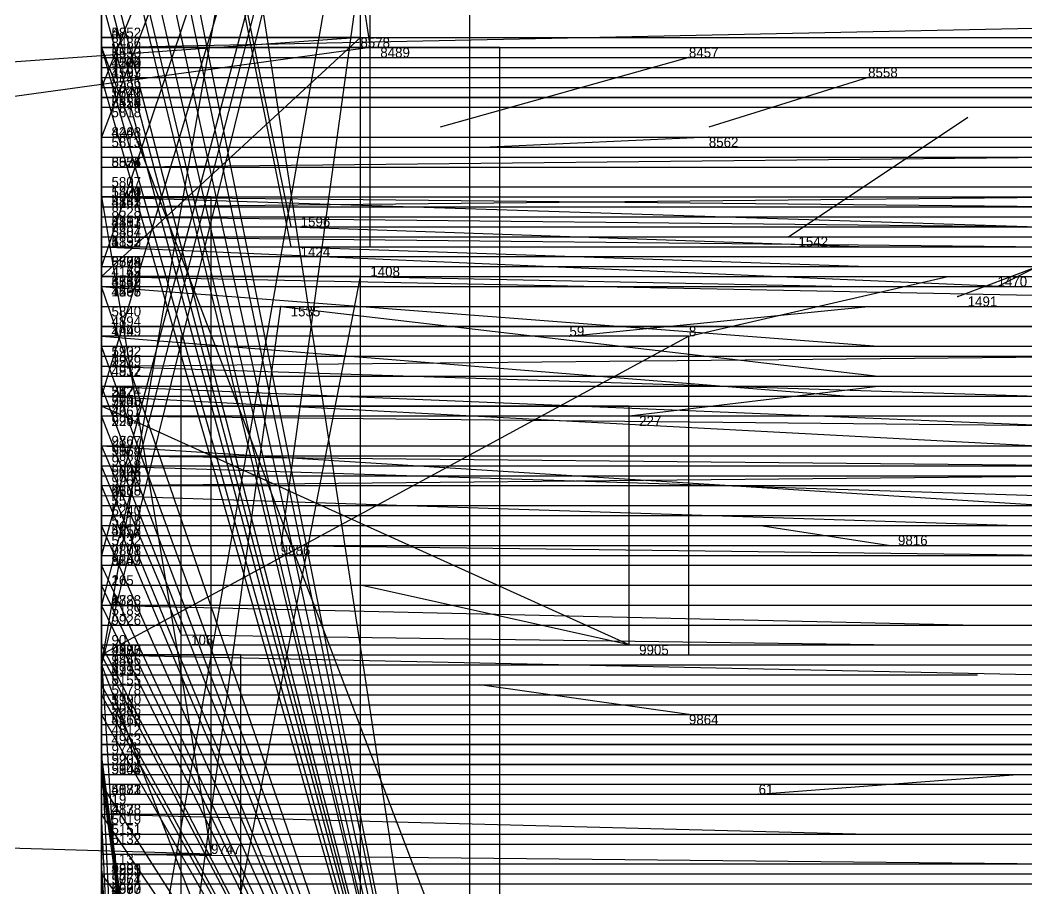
# Model space of a CAD drawing. Extents: x -0.07 to 1.1, y -0.07 to 1.1.
# Drawn here: x -0.0082 to 0.0929, y 0.1955 to 0.2828 of the extents above; entities that cross this region are included whole.
import ezdxf

# ---------------------------------------------------------------- set-up
doc = ezdxf.new("R2010")
doc.units = 0
for name, color, linetype in [('Clients', 3, 'CONTINUOUS'), ('Facilities', 3, 'CONTINUOUS'), ('Facilities_lines', 3, 'CONTINUOUS'), ('Min_max_boxes', 1, 'CONTINUOUS'), ('Normals', 1, 'CONTINUOUS'), ('Source_points', 5, 'CONTINUOUS'), ('Text', 3, 'CONTINUOUS')]:
    doc.layers.add(name, color=color, linetype=linetype)

msp = doc.modelspace()

# ---------------------------------------------------------------- linework, layer by layer
at = {"layer": 'Clients', "color": 5}
for p in [(0, 0.281, 0.479), (0, 0.281, 0.677), (0.026, 0.281, 1), (0.027, 0.28, 1), (0, 0.279, 0.329), (0, 0.279, 0.399), (0, 0.279, 0.563), (0, 0.278, 0.402), (0, 0.277, 0.187), (0, 0.277, 0.441), (0, 0.276, 0.822), (0, 0.275, 0.751), (0, 0.275, 0.524), (0, 0.275, 0.617), (0, 0.275, 0.622), (0, 0.274, 0.526), (0, 0.274, 0.619), (0, 0.274, 0.834), (0, 0.271, 0.309), (0, 0.271, 0.885), (0, 0.27, 0.693), (0, 0.269, 0.607), (0, 0.268, 0.556), (0, 0.266, 0.65), (0, 0.266, 0.57), (0, 0.265, 0.408), (0, 0.265, 0.596), (0, 0.265, 0.587), (0, 0.264, 0.685), (0, 0.263, 0.296), (0, 0.263, 0.34), (0, 0.262, 0.55), (0.019, 0.262), (0, 0.261, 0.598), (0, 0.261, 0.594), (0, 0.26, 0.033), (0, 0.26, 0.398), (0.019, 0.26), (0, 0.259, 0.587), (0, 0.259, 0.56), (0, 0.258, 0.31), (0, 0.258, 0.291), (0, 0.258, 0.483), (0, 0.258, 0.838), (0, 0.257, 0.688), (0, 0.257, 0.637), (0.026, 0.257), (0, 0.256, 0.021), (0, 0.256, 0.2), (0, 0.256, 0.433), (0, 0.256, 0.474), (0, 0.254, 0.653), (0.018, 0.254), (0, 0.252, 0.459), (0, 0.252, 0.432), (0, 0.251, 0.008), (0, 0.25, 0.121), (0, 0.249, 0.191), (0, 0.249, 0.69), (0, 0.247, 0.31), (0, 0.247, 0.283), (0, 0.246, 0.222), (0, 0.246, 0.147), (0, 0.245, 0.038), (0, 0.245, 0.712), (0, 0.245, 0.706), (0, 0.245, 0.876), (0, 0.244, 0.578), (0, 0.244, 0.806), (0, 0.243, 0.108), (0, 0.243, 0.083), (0, 0.243, 0.37), (0, 0.24, 0.779), (0, 0.239, 0.627), (0, 0.239, 0.803), (0, 0.238, 0.288), (0, 0.238, 0.754), (0, 0.236, 0.283), (0, 0.236, 0.747), (0, 0.235, 0.038), (0, 0.234, 0.183), (0, 0.233, 0.615), (0, 0.232, 0.393), (0, 0.232, 0.557), (0, 0.232, 0.648), (0, 0.231, 0.569), (0, 0.23, 0.601), (0, 0.23, 0.766), (0.018, 0.23, 1), (0, 0.229, 0.84), (0, 0.228, 0.194), (0, 0.228, 0.717), (0, 0.226, 0.164), (0, 0.226, 0.244), (0, 0.224, 0.027), (0, 0.224, 0.344), (0, 0.224, 0.543), (0, 0.224, 0.882), (0, 0.222, 0.767), (0.008, 0.221), (0, 0.22, 0.159), (0, 0.22, 0.422), (0, 0.219, 0.127), (0, 0.219, 0.167), (0, 0.219, 0.769), (0, 0.219, 0.791), (0, 0.218, 0.42), (0, 0.218, 0.681), (0, 0.218, 0.886), (0, 0.217, 0.024), (0, 0.216, 0.167), (0, 0.216, 0.748), (0, 0.216, 0.667), (0, 0.215, 0.17), (0, 0.214, 0.18), (0, 0.214, 0.749), (0, 0.214, 0.68), (0, 0.213, 0.111), (0, 0.213, 0.25), (0, 0.213, 0.253), (0, 0.212, 0.576), (0, 0.211, 0.475), (0, 0.21, 0.472), (0, 0.209, 0.85), (0, 0.208, 0.747), (0, 0.208, 0.726), (0, 0.208, 0.837), (0, 0.207, 0.78), (0, 0.207, 0.841), (0, 0.206, 0.254), (0, 0.205, 0.712), (0, 0.205, 0.568), (0, 0.204, 0.161), (0, 0.203, 0.011), (0, 0.203, 0.341), (0, 0.203, 0.432), (0, 0.201, 0.573), (0, 0.2, 0.536), (0.011, 0.199, 1), (0, 0.198, 0.423), (0, 0.198, 0.758), (0, 0.197, 0.24), (0, 0.197, 0.458), (0, 0.197, 0.746), (0, 0.197, 0.787), (0, 0.196, 0.786)]:
    msp.add_point(p, dxfattribs=at)
at = {"layer": 'Facilities', "color": 3}
for p in [(0, 0.28, 0.887), (0, 0.28, 0.945), (0, 0.279, 0.062), (0.059, 0.279, 1), (0.077, 0.277, 1), (0, 0.276, 0.065), (0, 0.274, 0.891), (0.061, 0.271, 1), (0, 0.268, 0.937), (0, 0.265, 0.043), (0, 0.265, 0.068), (0, 0.265, 0.884), (0, 0.264, 0.953), (0, 0.263, 0.964), (0, 0.261, 0.966), (0.069, 0.261), (0, 0.257, 0.916), (0.09, 0.256), (0.086, 0.255), (0.047, 0.251), (0.059, 0.251), (0, 0.248, 0.045), (0, 0.248, 0.906), (0, 0.246, 0.05), (0, 0.243, 0.928), (0.053, 0.243), (0, 0.24, 0.046), (0, 0.239, 0.916), (0, 0.239, 0.925), (0, 0.238, 0.964), (0, 0.237, 0.901), (0, 0.236, 0.908), (0, 0.23, 0.919), (0.079, 0.23, 1), (0.053, 0.22, 1), (0, 0.219, 0.955), (0, 0.218, 0.072), (0.059, 0.213, 1), (0.066, 0.205), (0, 0.199, 0.054)]:
    msp.add_point(p, dxfattribs=at)
at = {"layer": 'Facilities_lines', "color": 3}
for p, q in [((0, 0.265, 0.043), (0, 0.475, 0.028)), ((0, 0.454, 0.961), (0.027, 0.28, 1)), ((0, 0.265, 0.043), (0, 0.42, 0.012)), ((0.037, 0.148), (0, 0.39, 0.119)), ((0, 0.265, 0.043), (0, 0.386, 0.006)), ((0.037, 0.368, 1), (0, 0.271, 0.885)), ((0.037, 0.368, 1), (0, 0.258, 0.838)), ((0.037, 0.368, 1), (0, 0.276, 0.822)), ((0.037, 0.368, 1), (0, 0.156, 0.992)), ((0.037, 0.368, 1), (0, 0.224, 0.882)), ((0.037, 0.368, 1), (0, 0.218, 0.886)), ((0.037, 0.368, 1), (0, 0.229, 0.84)), ((0.037, 0.368, 1), (0, 0.245, 0.876)), ((0.037, 0.368, 1), (0.018, 0.23, 1)), ((0, 0.218, 0.072), (0.026, 0.367)), ((0, 0.356, 0.091), (0.019, 0.26)), ((0, 0.356, 0.091), (0.019, 0.262)), ((0, 0.093, 0.035), (0, 0.335, 0.034)), ((0.037, 0.148), (0, 0.333, 0.093)), ((0, 0.093, 0.035), (0, 0.331, 0.031)), ((0, 0.33, 0.876), (0, 0.274, 0.834)), ((0, 0.093, 0.035), (0, 0.327, 0.042)), ((0.037, 0.148), (0, 0.327, 0.097)), ((0.037, 0.148), (0, 0.318, 0.118)), ((0.037, 0.148), (0, 0.31, 0.164)), ((0.037, 0.148), (0, 0.31, 0.098)), ((0, 0.074, 0.566), (0, 0.309, 0.561)), ((0.037, 0.148), (0, 0.304, 0.168)), ((0.037, 0.148), (0, 0.304, 0.179)), ((0, 0.109, 0.52), (0, 0.302, 0.519)), ((0.037, 0.148), (0, 0.301, 0.094)), ((0.037, 0.148), (0, 0.301, 0.092)), ((0, 0.173, 0.06), (0, 0.299, 0.003)), ((0, 0.106, 0.697), (0, 0.299, 0.7)), ((0, 0.265, 0.043), (0, 0.297, 0.268)), ((0, 0.109, 0.52), (0, 0.296, 0.468)), ((0, 0.265, 0.043), (0, 0.295, 0.249)), ((0, 0.093, 0.035), (0, 0.293, 0.042)), ((0, 0.074, 0.566), (0, 0.292, 0.55)), ((0.037, 0.148), (0, 0.291, 0.188)), ((0, 0.059, 0.605), (0, 0.29, 0.627)), ((0.037, 0.148), (0, 0.288, 0.136)), ((0, 0.05, 0.584), (0, 0.288, 0.572)), ((0, 0.265, 0.043), (0, 0.287, 0.439)), ((0, 0.074, 0.566), (0, 0.287, 0.522)), ((0.037, 0.148), (0, 0.285, 0.107)), ((0, 0.109, 0.52), (0, 0.285, 0.447)), ((0, 0.106, 0.697), (0, 0.284, 0.692)), ((0, 0.109, 0.52), (0, 0.281, 0.479)), ((0, 0.106, 0.697), (0, 0.281, 0.677)), ((0, 0.257, 0.916), (0.026, 0.281, 1)), ((0, 0.28, 0.945), (0.034, 0.159, 1)), ((0, 0.28, 0.945), (0.04, 0.175, 1)), ((0, 0.265, 0.043), (0, 0.279, 0.329)), ((0, 0.265, 0.043), (0, 0.279, 0.399)), ((0, 0.05, 0.584), (0, 0.279, 0.563)), ((0, 0.265, 0.043), (0, 0.278, 0.402)), ((0.037, 0.148), (0, 0.277, 0.187)), ((0, 0.265, 0.043), (0, 0.277, 0.441)), ((0, 0.106, 0.697), (0, 0.275, 0.751)), ((0, 0.074, 0.566), (0, 0.275, 0.524)), ((0, 0.017, 0.602), (0, 0.275, 0.617)), ((0, 0.017, 0.602), (0, 0.275, 0.622)), ((0, 0.074, 0.566), (0, 0.274, 0.526)), ((0, 0.017, 0.602), (0, 0.274, 0.619)), ((0, 0.265, 0.043), (0, 0.271, 0.309)), ((0, 0.106, 0.697), (0, 0.27, 0.693)), ((0, 0.017, 0.602), (0, 0.269, 0.607)), ((0, 0.05, 0.584), (0, 0.268, 0.556)), ((0, 0.059, 0.605), (0, 0.266, 0.65)), ((0, 0.05, 0.584), (0, 0.266, 0.57)), ((0, 0.265, 0.043), (0, 0.26, 0.398)), ((0, 0.265, 0.043), (0, 0.258, 0.31)), ((0, 0.265, 0.043), (0, 0.258, 0.291)), ((0, 0.265, 0.043), (0, 0.265, 0.408)), ((0, 0.265, 0.043), (0, 0.263, 0.296)), ((0, 0.265, 0.043), (0, 0.263, 0.34)), ((0, 0.265, 0.043), (0, 0.256, 0.433)), ((0, 0.017, 0.602), (0, 0.265, 0.596)), ((0, 0.017, 0.602), (0, 0.265, 0.587)), ((0, 0.265, 0.884), (0.011, 0.199, 1)), ((0, 0.106, 0.697), (0, 0.264, 0.685)), ((0, 0.05, 0.584), (0, 0.262, 0.55)), ((0, 0.017, 0.602), (0, 0.261, 0.598)), ((0, 0.017, 0.602), (0, 0.261, 0.594)), ((0, 0.093, 0.035), (0, 0.26, 0.033)), ((0, 0.017, 0.602), (0, 0.259, 0.587)), ((0, 0.05, 0.584), (0, 0.259, 0.56)), ((0, 0.006, 0.479), (0, 0.258, 0.483)), ((0, 0.123, 0.093), (0.026, 0.257)), ((0, 0.106, 0.697), (0, 0.257, 0.688)), ((0, 0.017, 0.602), (0, 0.257, 0.637)), ((0, 0.093, 0.035), (0, 0.256, 0.021)), ((0.037, 0.148), (0, 0.256, 0.2)), ((0, 0.006, 0.479), (0, 0.256, 0.474)), ((0, 0.123, 0.093), (0.018, 0.254)), ((0, 0.017, 0.602), (0, 0.254, 0.653)), ((0, 0.001, 0.457), (0, 0.252, 0.459)), ((0, 0.036, 0.415), (0, 0.252, 0.432)), ((0.059, 0.251), (0, 0.219, 0.127)), ((0, 0.24, 0.046), (0, 0.251, 0.008)), ((0.037, 0.148), (0, 0.25, 0.121)), ((0, 0.093, 0.035), (0, 0.249, 0.191)), ((0, 0.106, 0.697), (0, 0.249, 0.69)), ((0, 0.248, 0.045), (0, 0.247, 0.31)), ((0, 0.248, 0.045), (0, 0.247, 0.283)), ((0, 0.248, 0.045), (0, 0.243, 0.37)), ((0.037, 0.148), (0, 0.246, 0.222)), ((0.037, 0.148), (0, 0.246, 0.147)), ((0, 0.093, 0.035), (0, 0.245, 0.038)), ((0, 0.106, 0.697), (0, 0.245, 0.712)), ((0, 0.106, 0.697), (0, 0.245, 0.706)), ((0, 0.017, 0.602), (0, 0.244, 0.578)), ((0.053, 0.22, 1), (0, 0.244, 0.806)), ((0.037, 0.148), (0, 0.243, 0.108)), ((0.037, 0.148), (0, 0.243, 0.083)), ((0, 0.24, 0.046), (0, 0.167, 0.017)), ((0, 0.24, 0.046), (0.008, 0.221)), ((0, 0.063, 0.808), (0, 0.24, 0.779)), ((0, 0.017, 0.602), (0, 0.239, 0.627)), ((0, 0.013, 0.802), (0, 0.239, 0.803)), ((0.037, 0.148), (0, 0.238, 0.288)), ((0, 0.106, 0.697), (0, 0.238, 0.754)), ((0.037, 0.148), (0, 0.236, 0.283)), ((0, 0.106, 0.697), (0, 0.236, 0.747)), ((0, 0.093, 0.035), (0, 0.235, 0.038)), ((0, 0.093, 0.035), (0, 0.234, 0.183)), ((0, 0.017, 0.602), (0, 0.233, 0.615)), ((0.037, 0.148), (0, 0.232, 0.393)), ((0, 0.017, 0.602), (0, 0.232, 0.557)), ((0, 0.017, 0.602), (0, 0.232, 0.648)), ((0, 0.017, 0.602), (0, 0.231, 0.569)), ((0, 0.017, 0.602), (0, 0.23, 0.601)), ((0, 0.063, 0.808), (0, 0.23, 0.766)), ((0.037, 0.148), (0, 0.228, 0.194)), ((0, 0.106, 0.697), (0, 0.228, 0.717)), ((0, 0.093, 0.035), (0, 0.226, 0.164)), ((0.037, 0.148), (0, 0.226, 0.244)), ((0, 0.093, 0.035), (0, 0.224, 0.027)), ((0.037, 0.148), (0, 0.224, 0.344)), ((0, 0.017, 0.602), (0, 0.224, 0.543)), ((0, 0.061, 0.793), (0, 0.222, 0.767)), ((0.037, 0.148), (0, 0.22, 0.159)), ((0, 0.001, 0.457), (0, 0.22, 0.422)), ((0.037, 0.148), (0, 0.219, 0.167)), ((0, 0.063, 0.808), (0, 0.219, 0.769)), ((0.014, 0, 0.825), (0, 0.219, 0.791)), ((0, 0.218, 0.072), (0.015, 0.179)), ((0, 0.001, 0.457), (0, 0.218, 0.42)), ((0, 0.017, 0.602), (0, 0.218, 0.681)), ((0, 0.093, 0.035), (0, 0.217, 0.024)), ((0.037, 0.148), (0, 0.216, 0.167)), ((0, 0.106, 0.697), (0, 0.216, 0.748)), ((0, 0.017, 0.602), (0, 0.216, 0.667)), ((0.037, 0.148), (0, 0.215, 0.17)), ((0, 0.093, 0.035), (0, 0.214, 0.18)), ((0, 0.106, 0.697), (0, 0.214, 0.749)), ((0, 0.017, 0.602), (0, 0.214, 0.68)), ((0.037, 0.148), (0, 0.213, 0.111)), ((0.037, 0.148), (0, 0.213, 0.25)), ((0.037, 0.148), (0, 0.213, 0.253)), ((0, 0.017, 0.602), (0, 0.212, 0.576)), ((0, 0.001, 0.457), (0, 0.211, 0.475)), ((0.01, 0, 0.477), (0, 0.21, 0.472)), ((0.028, 0, 0.867), (0, 0.209, 0.85)), ((0, 0.106, 0.697), (0, 0.208, 0.747)), ((0, 0.106, 0.697), (0, 0.208, 0.726)), ((0.028, 0, 0.839), (0, 0.208, 0.837)), ((0, 0.029, 0.855), (0, 0.207, 0.78)), ((0.028, 0, 0.839), (0, 0.207, 0.841)), ((0.037, 0.148), (0, 0.206, 0.254)), ((0, 0.059, 0.605), (0, 0.205, 0.712)), ((0, 0.017, 0.602), (0, 0.205, 0.568)), ((0, 0.093, 0.035), (0, 0.204, 0.161)), ((0, 0.093, 0.035), (0, 0.203, 0.011)), ((0.037, 0.148), (0, 0.203, 0.341)), ((0.01, 0, 0.477), (0, 0.203, 0.432)), ((0, 0.017, 0.602), (0, 0.201, 0.573)), ((0, 0.017, 0.602), (0, 0.2, 0.536)), ((0.01, 0, 0.477), (0, 0.198, 0.423)), ((0.014, 0, 0.825), (0, 0.198, 0.758)), ((0.037, 0.148), (0, 0.197, 0.24)), ((0.01, 0, 0.477), (0, 0.197, 0.458)), ((0, 0.106, 0.697), (0, 0.197, 0.746)), ((0.014, 0, 0.825), (0, 0.197, 0.787)), ((0, 0.029, 0.855), (0, 0.196, 0.786))]:
    msp.add_line(p, q, dxfattribs=at)
at = {"layer": 'Min_max_boxes', "color": 1}
for p, q in [((0, 0.256, 0.006), (0, 0.475, 0.006)), ((0, 0.475, 0.006), (0, 0.256, 0.006)), ((0, 0.256, 0.441), (0, 0.475, 0.441)), ((0, 0.475, 0.441), (0, 0.256, 0.441)), ((0, 0.454, 0.961), (0, 0.28, 0.961)), ((0, 0.454, 1), (0, 0.28, 1)), ((0.027, 0.28, 0.961), (0.027, 0.454, 0.961)), ((0.027, 0.28, 1), (0.027, 0.454, 1)), ((0, 0.425, 0.772), (0, 0.156, 0.772)), ((0, 0.425, 1), (0, 0.156, 1)), ((0.037, 0.156, 0.772), (0.037, 0.425, 0.772)), ((0.037, 0.156, 1), (0.037, 0.425, 1)), ((0, 0.39), (0, 0)), ((0, 0.39, 0.433), (0, 0, 0.433)), ((0.037, 0), (0.037, 0.39)), ((0.037, 0, 0.433), (0.037, 0.39, 0.433)), ((0, 0.367), (0, 0.179)), ((0, 0.367, 0.072), (0, 0.179, 0.072)), ((0.026, 0.179), (0.026, 0.367)), ((0.026, 0.179, 0.072), (0.026, 0.367, 0.072)), ((0, 0.274, 0.808), (0, 0.366, 0.808)), ((0, 0.366, 0.808), (0, 0.274, 0.808)), ((0, 0.274, 0.876), (0, 0.366, 0.876)), ((0, 0.366, 0.876), (0, 0.274, 0.876)), ((0, 0.356), (0, 0.26)), ((0, 0.356, 0.091), (0, 0.26, 0.091)), ((0.027, 0.26), (0.027, 0.356)), ((0.027, 0.26, 0.091), (0.027, 0.356, 0.091)), ((0, 0.335), (0, 0)), ((0, 0.335, 0.191), (0, 0, 0.191)), ((0, 0.074, 0.522), (0, 0.309, 0.522)), ((0, 0.309, 0.522), (0, 0.074, 0.522)), ((0, 0.074, 0.566), (0, 0.309, 0.566)), ((0, 0.309, 0.566), (0, 0.074, 0.566)), ((0, 0.109, 0.447), (0, 0.302, 0.447)), ((0, 0.302, 0.447), (0, 0.109, 0.447)), ((0, 0.109, 0.52), (0, 0.302, 0.52)), ((0, 0.302, 0.52), (0, 0.109, 0.52)), ((0, 0.173, 0.003), (0, 0.299, 0.003)), ((0, 0.299, 0.003), (0, 0.173, 0.003)), ((0, 0.173, 0.06), (0, 0.299, 0.06)), ((0, 0.299, 0.06), (0, 0.173, 0.06)), ((0, 0.106, 0.677), (0, 0.299, 0.677)), ((0, 0.299, 0.677), (0, 0.106, 0.677)), ((0, 0.106, 0.785), (0, 0.299, 0.785)), ((0, 0.299, 0.785), (0, 0.106, 0.785)), ((0, 0.059, 0.605), (0, 0.29, 0.605)), ((0, 0.29, 0.605), (0, 0.059, 0.605)), ((0, 0.059, 0.753), (0, 0.29, 0.753)), ((0, 0.29, 0.753), (0, 0.059, 0.753)), ((0, 0.05, 0.55), (0, 0.288, 0.55)), ((0, 0.288, 0.55), (0, 0.05, 0.55)), ((0, 0.05, 0.584), (0, 0.288, 0.584)), ((0, 0.288, 0.584), (0, 0.05, 0.584)), ((0.026, 0.281, 0.916), (0, 0.281, 0.916)), ((0, 0.281, 0.916), (0, 0.257, 0.916)), ((0.026, 0.281, 1), (0, 0.281, 1)), ((0, 0.281, 1), (0, 0.257, 1)), ((0, 0.281, 0.916), (0, 0.281, 1)), ((0.026, 0.257, 0.916), (0.026, 0.281, 0.916)), ((0.026, 0.257, 1), (0.026, 0.281, 1)), ((0.026, 0.281, 0.916), (0.026, 0.281, 1)), ((0, 0.28, 0.961), (0.027, 0.28, 0.961)), ((0, 0.28, 1), (0.027, 0.28, 1)), ((0, 0.28, 0.961), (0, 0.28, 1)), ((0.04, 0.28, 0.945), (0, 0.28, 0.945)), ((0, 0.28, 0.945), (0, 0.159, 0.945)), ((0.04, 0.28, 1), (0, 0.28, 1)), ((0, 0.28, 1), (0, 0.159, 1)), ((0, 0.28, 0.945), (0, 0.28, 1)), ((0.027, 0.28, 0.961), (0.027, 0.28, 1)), ((0.04, 0.159, 0.945), (0.04, 0.28, 0.945)), ((0.04, 0.159, 1), (0.04, 0.28, 1)), ((0.04, 0.28, 0.945), (0.04, 0.28, 1)), ((0.21, 0.275, 0.433), (0, 0.275, 0.433)), ((0, 0.275, 0.433), (0, 0, 0.433)), ((0.21, 0.275, 0.749), (0, 0.275, 0.749)), ((0, 0.275, 0.749), (0, 0, 0.749)), ((0, 0.275, 0.433), (0, 0.275, 0.749)), ((0, 0.274, 0.808), (0, 0.274, 0.808)), ((0, 0.274, 0.876), (0, 0.274, 0.876)), ((0, 0.274, 0.808), (0, 0.274, 0.876)), ((0, 0.274, 0.808), (0, 0.274, 0.876)), ((0.011, 0.265, 0.884), (0, 0.265, 0.884)), ((0, 0.265, 0.884), (0, 0.199, 0.884)), ((0.011, 0.265, 1), (0, 0.265, 1)), ((0, 0.265, 1), (0, 0.199, 1)), ((0, 0.265, 0.884), (0, 0.265, 1)), ((0.011, 0.199, 0.884), (0.011, 0.265, 0.884)), ((0.011, 0.199, 1), (0.011, 0.265, 1)), ((0.011, 0.265, 0.884), (0.011, 0.265, 1)), ((0, 0.26), (0.027, 0.26)), ((0, 0.26, 0.091), (0.027, 0.26, 0.091)), ((0, 0.26), (0, 0.26, 0.091)), ((0.027, 0.26), (0.027, 0.26, 0.091)), ((0, 0.006, 0.474), (0, 0.258, 0.474)), ((0, 0.258, 0.474), (0, 0.258, 0.474)), ((0, 0.258, 0.474), (0, 0.006, 0.474)), ((0, 0.006, 0.483), (0, 0.258, 0.483)), ((0, 0.258, 0.483), (0, 0.258, 0.483)), ((0, 0.258, 0.483), (0, 0.006, 0.483)), ((0, 0.258, 0.474), (0, 0.258, 0.483)), ((0, 0.258, 0.474), (0, 0.258, 0.483)), ((0.026, 0.257), (0, 0.257)), ((0, 0.257), (0, 0.123)), ((0.026, 0.257, 0.093), (0, 0.257, 0.093)), ((0, 0.257, 0.093), (0, 0.123, 0.093)), ((0, 0.257), (0, 0.257, 0.093)), ((0, 0.257, 0.916), (0.026, 0.257, 0.916)), ((0, 0.257, 1), (0.026, 0.257, 1)), ((0, 0.257, 0.916), (0, 0.257, 1)), ((0.026, 0.123), (0.026, 0.257)), ((0.026, 0.123, 0.093), (0.026, 0.257, 0.093)), ((0.026, 0.257), (0.026, 0.257, 0.093)), ((0.026, 0.257, 0.916), (0.026, 0.257, 1)), ((0, 0.256, 0.006), (0, 0.256, 0.006)), ((0, 0.256, 0.441), (0, 0.256, 0.441)), ((0, 0.256, 0.006), (0, 0.256, 0.441)), ((0, 0.256, 0.006), (0, 0.256, 0.441)), ((0.211, 0.252, 0.42), (0, 0.252, 0.42)), ((0, 0.252, 0.42), (0, 0, 0.42)), ((0.211, 0.252, 0.503), (0, 0.252, 0.503)), ((0, 0.252, 0.503), (0, 0, 0.503)), ((0, 0.252, 0.42), (0, 0.252, 0.503)), ((0, 0.036, 0.415), (0, 0.252, 0.415)), ((0, 0.252, 0.415), (0, 0.252, 0.415)), ((0, 0.252, 0.415), (0, 0.036, 0.415)), ((0, 0.036, 0.432), (0, 0.252, 0.432)), ((0, 0.252, 0.432), (0, 0.252, 0.432)), ((0, 0.252, 0.432), (0, 0.036, 0.432)), ((0, 0.252, 0.415), (0, 0.252, 0.432)), ((0, 0.252, 0.415), (0, 0.252, 0.432)), ((0.059, 0.251), (0, 0.251)), ((0, 0.251), (0, 0.219)), ((0.059, 0.251, 0.127), (0, 0.251, 0.127)), ((0, 0.251, 0.127), (0, 0.219, 0.127)), ((0, 0.251), (0, 0.251, 0.127)), ((0.008, 0.251), (0, 0.251)), ((0, 0.251), (0, 0.167)), ((0.008, 0.251, 0.046), (0, 0.251, 0.046)), ((0, 0.251, 0.046), (0, 0.167, 0.046)), ((0, 0.251), (0, 0.251, 0.046)), ((0.008, 0.167), (0.008, 0.251)), ((0.008, 0.167, 0.046), (0.008, 0.251, 0.046)), ((0.008, 0.251), (0.008, 0.251, 0.046)), ((0.059, 0.219), (0.059, 0.251)), ((0.059, 0.219, 0.127), (0.059, 0.251, 0.127)), ((0.059, 0.251), (0.059, 0.251, 0.127)), ((0, 0.243, 0.045), (0, 0.248, 0.045)), ((0, 0.248, 0.045), (0, 0.248, 0.045)), ((0, 0.248, 0.045), (0, 0.243, 0.045)), ((0, 0.243, 0.37), (0, 0.248, 0.37)), ((0, 0.248, 0.37), (0, 0.248, 0.37)), ((0, 0.248, 0.37), (0, 0.243, 0.37)), ((0, 0.248, 0.045), (0, 0.248, 0.37)), ((0, 0.248, 0.045), (0, 0.248, 0.37)), ((0.053, 0.244, 0.806), (0, 0.244, 0.806)), ((0, 0.244, 0.806), (0, 0.22, 0.806)), ((0.053, 0.244, 1), (0, 0.244, 1)), ((0, 0.244, 1), (0, 0.22, 1)), ((0, 0.244, 0.806), (0, 0.244, 1)), ((0.053, 0.22, 0.806), (0.053, 0.244, 0.806)), ((0.053, 0.22, 1), (0.053, 0.244, 1)), ((0.053, 0.244, 0.806), (0.053, 0.244, 1)), ((0, 0.243, 0.045), (0, 0.243, 0.045)), ((0, 0.243, 0.37), (0, 0.243, 0.37)), ((0, 0.243, 0.045), (0, 0.243, 0.37)), ((0, 0.243, 0.045), (0, 0.243, 0.37)), ((0, 0.063, 0.766), (0, 0.24, 0.766)), ((0, 0.24, 0.766), (0, 0.24, 0.766)), ((0, 0.24, 0.766), (0, 0.063, 0.766)), ((0, 0.063, 0.808), (0, 0.24, 0.808)), ((0, 0.24, 0.808), (0, 0.24, 0.808)), ((0, 0.24, 0.808), (0, 0.063, 0.808)), ((0, 0.24, 0.766), (0, 0.24, 0.808)), ((0, 0.24, 0.766), (0, 0.24, 0.808)), ((0, 0.013, 0.802), (0, 0.239, 0.802)), ((0, 0.239, 0.802), (0, 0.239, 0.802)), ((0, 0.239, 0.802), (0, 0.013, 0.802)), ((0, 0.013, 0.803), (0, 0.239, 0.803)), ((0, 0.239, 0.803), (0, 0.239, 0.803)), ((0, 0.239, 0.803), (0, 0.013, 0.803)), ((0, 0.239, 0.802), (0, 0.239, 0.803)), ((0, 0.239, 0.802), (0, 0.239, 0.803)), ((0, 0.061, 0.767), (0, 0.222, 0.767)), ((0, 0.222, 0.767), (0, 0.222, 0.767)), ((0, 0.222, 0.767), (0, 0.061, 0.767)), ((0, 0.061, 0.793), (0, 0.222, 0.793)), ((0, 0.222, 0.793), (0, 0.222, 0.793)), ((0, 0.222, 0.793), (0, 0.061, 0.793)), ((0, 0.222, 0.767), (0, 0.222, 0.793)), ((0, 0.222, 0.767), (0, 0.222, 0.793)), ((0, 0.22, 0.806), (0.053, 0.22, 0.806)), ((0, 0.22, 1), (0.053, 0.22, 1)), ((0, 0.22, 0.806), (0, 0.22, 1)), ((0.053, 0.22, 0.806), (0.053, 0.22, 1)), ((0, 0.219), (0.059, 0.219)), ((0, 0.219, 0.127), (0.059, 0.219, 0.127)), ((0, 0.219), (0, 0.219, 0.127)), ((0.014, 0.219, 0.758), (0, 0.219, 0.758)), ((0, 0.219, 0.758), (0, 0, 0.758)), ((0.014, 0.219, 0.825), (0, 0.219, 0.825)), ((0, 0.219, 0.825), (0, 0, 0.825)), ((0, 0.219, 0.758), (0, 0.219, 0.825)), ((0.014, 0, 0.758), (0.014, 0.219, 0.758)), ((0.014, 0, 0.825), (0.014, 0.219, 0.825)), ((0.014, 0.219, 0.758), (0.014, 0.219, 0.825)), ((0.059, 0.219), (0.059, 0.219, 0.127)), ((0.221, 0.21, 0.423), (0, 0.21, 0.423)), ((0, 0.21, 0.423), (0, 0, 0.423)), ((0.221, 0.21, 0.539), (0, 0.21, 0.539)), ((0, 0.21, 0.539), (0, 0, 0.539)), ((0, 0.21, 0.423), (0, 0.21, 0.539)), ((0.167, 0.209, 0.787), (0, 0.209, 0.787)), ((0, 0.209, 0.787), (0, 0, 0.787)), ((0.167, 0.209, 0.992), (0, 0.209, 0.992)), ((0, 0.209, 0.992), (0, 0, 0.992)), ((0, 0.209, 0.787), (0, 0.209, 0.992)), ((0.209, 0.208, 0.777), (0, 0.208, 0.777)), ((0, 0.208, 0.777), (0, 0, 0.777)), ((0.209, 0.208, 1), (0, 0.208, 1)), ((0, 0.208, 1), (0, 0, 1)), ((0, 0.208, 0.777), (0, 0.208, 1)), ((0, 0.029, 0.759), (0, 0.207, 0.759)), ((0, 0.207, 0.759), (0, 0.207, 0.759)), ((0, 0.207, 0.759), (0, 0.029, 0.759)), ((0, 0.029, 0.855), (0, 0.207, 0.855)), ((0, 0.207, 0.855), (0, 0.207, 0.855)), ((0, 0.207, 0.855), (0, 0.029, 0.855)), ((0, 0.207, 0.759), (0, 0.207, 0.855)), ((0, 0.207, 0.759), (0, 0.207, 0.855)), ((0, 0.199, 0.884), (0.011, 0.199, 0.884)), ((0, 0.199, 1), (0.011, 0.199, 1)), ((0, 0.199, 0.884), (0, 0.199, 1)), ((0.011, 0.199, 0.884), (0.011, 0.199, 1))]:
    msp.add_line(p, q, dxfattribs=at)
at = {"layer": 'Normals', "color": 1}
for p, q in [((0, 0.28, 0.945), (0.096, 0.282, 0.916)), ((0.026, 0.281, 1), (-0.031, 0.277, 1.082)), ((0, 0.281, 0.479), (0.1, 0.281, 0.479)), ((0, 0.281, 0.677), (0.1, 0.281, 0.677)), ((0.027, 0.28, 1), (-0.024, 0.273, 1.086)), ((0, 0.28, 0.887), (0.1, 0.28, 0.887)), ((0, 0.279, 0.062), (0.099, 0.279, 0.073)), ((0, 0.279, 0.329), (0.1, 0.279, 0.329)), ((0, 0.279, 0.399), (0.1, 0.279, 0.399)), ((0, 0.279, 0.563), (0.1, 0.279, 0.563)), ((0.059, 0.279, 1), (0.034, 0.272, 1.096)), ((0, 0.278, 0.402), (0.1, 0.278, 0.402)), ((0, 0.277, 0.187), (0.1, 0.277, 0.187)), ((0, 0.277, 0.441), (0.1, 0.277, 0.441)), ((0.077, 0.277, 1), (0.061, 0.272, 1.099)), ((0, 0.276, 0.065), (0.099, 0.276, 0.08)), ((0, 0.276, 0.822), (0.1, 0.276, 0.822)), ((0, 0.275, 0.751), (0.1, 0.275, 0.751)), ((0, 0.275, 0.617), (0.1, 0.275, 0.617)), ((0, 0.275, 0.524), (0.1, 0.275, 0.524)), ((0, 0.275, 0.622), (0.1, 0.275, 0.622)), ((0, 0.274, 0.526), (0.1, 0.274, 0.526)), ((0, 0.274, 0.619), (0.1, 0.274, 0.619)), ((0, 0.274, 0.834), (0.1, 0.274, 0.834)), ((0, 0.274, 0.891), (0.1, 0.274, 0.891)), ((0.069, 0.261), (0.087, 0.273, 0.098)), ((0, 0.271, 0.309), (0.1, 0.271, 0.309)), ((0, 0.271, 0.885), (0.1, 0.271, 0.885)), ((0, 0.27, 0.693), (0.1, 0.27, 0.693)), ((0.061, 0.271, 1), (0.039, 0.27, 1.098)), ((0, 0.269, 0.607), (0.1, 0.269, 0.607)), ((0, 0.268, 0.937), (0.096, 0.269, 0.911)), ((0, 0.268, 0.556), (0.1, 0.268, 0.556)), ((0, 0.266, 0.57), (0.1, 0.266, 0.57)), ((0, 0.266, 0.65), (0.1, 0.266, 0.65)), ((0, 0.265, 0.043), (0.094, 0.262, 0.078)), ((0, 0.265, 0.068), (0.099, 0.264, 0.078)), ((0, 0.265, 0.408), (0.1, 0.265, 0.408)), ((0, 0.265, 0.596), (0.1, 0.265, 0.596)), ((0, 0.265, 0.587), (0.1, 0.265, 0.587)), ((0, 0.265, 0.884), (0.1, 0.265, 0.884)), ((0, 0.264, 0.953), (0.096, 0.265, 0.925)), ((0, 0.264, 0.685), (0.1, 0.264, 0.685)), ((0, 0.263, 0.296), (0.1, 0.263, 0.296)), ((0, 0.263, 0.34), (0.1, 0.263, 0.34)), ((0, 0.263, 0.964), (0.095, 0.262, 0.933)), ((0, 0.262, 0.55), (0.1, 0.262, 0.55)), ((0.019, 0.262), (0.077, 0.26, 0.082)), ((0, 0.261, 0.598), (0.1, 0.261, 0.598)), ((0, 0.261, 0.594), (0.1, 0.261, 0.594)), ((0, 0.261, 0.966), (0.095, 0.26, 0.935)), ((0, 0.26, 0.033), (0.091, 0.256, 0.075)), ((0, 0.26, 0.398), (0.1, 0.26, 0.398)), ((0.019, 0.26), (0.077, 0.258, 0.082)), ((0, 0.259, 0.56), (0.1, 0.259, 0.56)), ((0, 0.259, 0.587), (0.1, 0.259, 0.587)), ((0, 0.258, 0.483), (0.1, 0.258, 0.483)), ((0, 0.258, 0.31), (0.1, 0.258, 0.31)), ((0, 0.258, 0.291), (0.1, 0.258, 0.291)), ((0, 0.258, 0.838), (0.1, 0.258, 0.838)), ((0.086, 0.255), (0.094, 0.258, 0.1)), ((0.09, 0.256), (0.094, 0.258, 0.1)), ((0, 0.257, 0.637), (0.1, 0.257, 0.637)), ((0, 0.257, 0.688), (0.1, 0.257, 0.688)), ((0, 0.257, 0.916), (0.1, 0.255, 0.909)), ((0.026, 0.257), (0.075, 0.256, 0.087)), ((0.059, 0.251), (0.085, 0.257, 0.096)), ((0, 0.256, 0.021), (0.078, 0.25, 0.083)), ((0, 0.256, 0.2), (0.1, 0.256, 0.2)), ((0, 0.256, 0.474), (0.1, 0.256, 0.474)), ((0, 0.256, 0.433), (0.1, 0.256, 0.433)), ((0, 0.254, 0.653), (0.1, 0.254, 0.653)), ((0.018, 0.254), (0.078, 0.247, 0.08)), ((0.047, 0.251), (0.077, 0.254, 0.095)), ((0, 0.252, 0.459), (0.1, 0.252, 0.459)), ((0, 0.252, 0.432), (0.1, 0.252, 0.432)), ((0, 0.251, 0.008), (0.075, 0.245, 0.074)), ((0, 0.25, 0.121), (0.1, 0.25, 0.121)), ((0, 0.249, 0.191), (0.1, 0.249, 0.191)), ((0, 0.249, 0.69), (0.1, 0.249, 0.69)), ((0, 0.248, 0.906), (0.1, 0.249, 0.904)), ((0, 0.248, 0.045), (0.094, 0.245, 0.078)), ((0, 0.247, 0.31), (0.1, 0.247, 0.31)), ((0, 0.247, 0.283), (0.1, 0.247, 0.283)), ((0, 0.246, 0.05), (0.096, 0.242, 0.077)), ((0, 0.246, 0.222), (0.1, 0.246, 0.222)), ((0, 0.246, 0.147), (0.1, 0.246, 0.147)), ((0.053, 0.243), (0.078, 0.246, 0.097)), ((0, 0.245, 0.038), (0.094, 0.24, 0.072)), ((0, 0.245, 0.712), (0.1, 0.245, 0.712)), ((0, 0.245, 0.706), (0.1, 0.245, 0.706)), ((0, 0.245, 0.876), (0.1, 0.245, 0.876)), ((0, 0.244, 0.578), (0.1, 0.244, 0.578)), ((0, 0.244, 0.806), (0.1, 0.244, 0.806)), ((0, 0.243, 0.108), (0.1, 0.243, 0.108)), ((0, 0.243, 0.083), (0.1, 0.243, 0.088)), ((0, 0.243, 0.37), (0.1, 0.243, 0.37)), ((0, 0.243, 0.928), (0.099, 0.242, 0.912)), ((0, 0.24, 0.046), (0.095, 0.234, 0.078)), ((0, 0.24, 0.779), (0.1, 0.24, 0.779)), ((0, 0.239, 0.627), (0.1, 0.239, 0.627)), ((0, 0.239, 0.916), (0.1, 0.238, 0.911)), ((0, 0.239, 0.925), (0.099, 0.239, 0.914)), ((0, 0.239, 0.803), (0.1, 0.239, 0.803)), ((0, 0.238, 0.288), (0.1, 0.238, 0.288)), ((0, 0.238, 0.754), (0.1, 0.238, 0.754)), ((0, 0.238, 0.964), (0.094, 0.235, 0.932)), ((0, 0.236, 0.908), (0.1, 0.237, 0.906)), ((0, 0.237, 0.901), (0.1, 0.237, 0.899)), ((0, 0.236, 0.283), (0.1, 0.236, 0.283)), ((0, 0.236, 0.747), (0.1, 0.236, 0.747)), ((0, 0.235, 0.038), (0.092, 0.232, 0.078)), ((0, 0.234, 0.183), (0.1, 0.234, 0.183)), ((0, 0.233, 0.615), (0.1, 0.233, 0.615)), ((0, 0.232, 0.393), (0.1, 0.232, 0.393)), ((0, 0.232, 0.557), (0.1, 0.232, 0.557)), ((0, 0.232, 0.648), (0.1, 0.232, 0.648)), ((0.079, 0.23, 1), (0.066, 0.232, 1.099)), ((0, 0.231, 0.569), (0.1, 0.231, 0.569)), ((0, 0.23, 0.601), (0.1, 0.23, 0.601)), ((0, 0.23, 0.766), (0.1, 0.23, 0.766)), ((0, 0.23, 0.919), (0.1, 0.23, 0.91)), ((0.018, 0.23, 1), (0.097, 0.229, 0.939)), ((0, 0.229, 0.84), (0.1, 0.229, 0.84)), ((0, 0.228, 0.194), (0.1, 0.228, 0.194)), ((0, 0.228, 0.717), (0.1, 0.228, 0.717)), ((0, 0.226, 0.164), (0.1, 0.226, 0.164)), ((0, 0.226, 0.244), (0.1, 0.226, 0.244)), ((0.053, 0.22, 1), (0.026, 0.226, 1.096)), ((0, 0.224, 0.027), (0.088, 0.222, 0.074)), ((0, 0.224, 0.344), (0.1, 0.224, 0.344)), ((0, 0.224, 0.543), (0.1, 0.224, 0.543)), ((0, 0.224, 0.882), (0.1, 0.224, 0.882)), ((0, 0.222, 0.767), (0.1, 0.222, 0.767)), ((0.008, 0.221), (0.08, 0.22, 0.069)), ((0, 0.22, 0.159), (0.1, 0.22, 0.159)), ((0, 0.22, 0.422), (0.1, 0.22, 0.422)), ((0, 0.219, 0.127), (0.1, 0.219, 0.127)), ((0, 0.219, 0.167), (0.1, 0.219, 0.167)), ((0, 0.219, 0.769), (0.1, 0.219, 0.769)), ((0, 0.219, 0.791), (0.1, 0.219, 0.791)), ((0, 0.219, 0.955), (0.095, 0.217, 0.923)), ((0, 0.218, 0.072), (0.099, 0.218, 0.084)), ((0, 0.218, 0.42), (0.1, 0.218, 0.42)), ((0, 0.218, 0.681), (0.1, 0.218, 0.681)), ((0, 0.218, 0.886), (0.1, 0.218, 0.886)), ((0, 0.217, 0.024), (0.088, 0.217, 0.071)), ((0, 0.216, 0.167), (0.1, 0.216, 0.167)), ((0, 0.216, 0.667), (0.1, 0.216, 0.667)), ((0, 0.216, 0.748), (0.1, 0.216, 0.748)), ((0.059, 0.213, 1), (0.038, 0.216, 1.098)), ((0, 0.215, 0.17), (0.1, 0.215, 0.17)), ((0, 0.214, 0.18), (0.1, 0.214, 0.18)), ((0, 0.214, 0.68), (0.1, 0.214, 0.68)), ((0, 0.214, 0.749), (0.1, 0.214, 0.749)), ((0, 0.213, 0.111), (0.1, 0.213, 0.111)), ((0, 0.213, 0.25), (0.1, 0.213, 0.25)), ((0, 0.213, 0.253), (0.1, 0.213, 0.253)), ((0, 0.212, 0.576), (0.1, 0.212, 0.576)), ((0, 0.211, 0.475), (0.1, 0.211, 0.475)), ((0, 0.21, 0.472), (0.1, 0.21, 0.472)), ((0, 0.209, 0.85), (0.1, 0.209, 0.85)), ((0, 0.208, 0.747), (0.1, 0.208, 0.747)), ((0, 0.208, 0.726), (0.1, 0.208, 0.726)), ((0, 0.208, 0.837), (0.1, 0.208, 0.837)), ((0, 0.207, 0.78), (0.1, 0.207, 0.78)), ((0, 0.207, 0.841), (0.1, 0.207, 0.841)), ((0.066, 0.205), (0.092, 0.207, 0.097)), ((0, 0.206, 0.254), (0.1, 0.206, 0.254)), ((0, 0.205, 0.712), (0.1, 0.205, 0.712)), ((0, 0.205, 0.568), (0.1, 0.205, 0.568)), ((0, 0.204, 0.161), (0.1, 0.204, 0.161)), ((0, 0.203, 0.011), (0.077, 0.201, 0.075)), ((0, 0.203, 0.341), (0.1, 0.203, 0.341)), ((0, 0.203, 0.432), (0.1, 0.203, 0.432)), ((0.011, 0.199, 1), (-0.059, 0.201, 1.071)), ((0, 0.201, 0.573), (0.1, 0.201, 0.573)), ((0, 0.2, 0.536), (0.1, 0.2, 0.536)), ((0, 0.199, 0.054), (0.097, 0.198, 0.08)), ((0, 0.198, 0.423), (0.1, 0.198, 0.423)), ((0, 0.198, 0.758), (0.1, 0.198, 0.758)), ((0, 0.197, 0.24), (0.1, 0.197, 0.24)), ((0, 0.197, 0.458), (0.1, 0.197, 0.458)), ((0, 0.197, 0.746), (0.1, 0.197, 0.746)), ((0, 0.197, 0.787), (0.1, 0.197, 0.787)), ((0, 0.196, 0.786), (0.1, 0.196, 0.786))]:
    msp.add_line(p, q, dxfattribs=at)
at = {"layer": 'Source_points', "color": 5}
for p in [(0, 0.281, 0.479), (0, 0.281, 0.677), (0.026, 0.281, 1), (0, 0.28, 0.887), (0, 0.28, 0.945), (0.027, 0.28, 1), (0, 0.279, 0.062), (0, 0.279, 0.329), (0, 0.279, 0.399), (0, 0.279, 0.563), (0.059, 0.279, 1), (0, 0.278, 0.402), (0, 0.277, 0.187), (0, 0.277, 0.441), (0.077, 0.277, 1), (0, 0.276, 0.065), (0, 0.276, 0.822), (0, 0.275, 0.751), (0, 0.275, 0.617), (0, 0.275, 0.524), (0, 0.275, 0.622), (0, 0.274, 0.526), (0, 0.274, 0.619), (0, 0.274, 0.834), (0, 0.274, 0.891), (0, 0.271, 0.309), (0, 0.271, 0.885), (0, 0.27, 0.693), (0.061, 0.271, 1), (0, 0.269, 0.607), (0, 0.268, 0.556), (0, 0.268, 0.937), (0, 0.266, 0.57), (0, 0.266, 0.65), (0, 0.265, 0.043), (0, 0.265, 0.068), (0, 0.265, 0.408), (0, 0.265, 0.596), (0, 0.265, 0.587), (0, 0.265, 0.884), (0, 0.264, 0.685), (0, 0.264, 0.953), (0, 0.263, 0.296), (0, 0.263, 0.34), (0, 0.263, 0.964), (0, 0.262, 0.55), (0.019, 0.262), (0, 0.261, 0.598), (0, 0.261, 0.594), (0, 0.261, 0.966), (0.069, 0.261), (0, 0.26, 0.033), (0, 0.26, 0.398), (0.019, 0.26), (0, 0.259, 0.56), (0, 0.259, 0.587), (0, 0.258, 0.483), (0, 0.258, 0.31), (0, 0.258, 0.291), (0, 0.258, 0.838), (0, 0.257, 0.637), (0, 0.257, 0.688), (0, 0.257, 0.916), (0.026, 0.257), (0, 0.256, 0.021), (0, 0.256, 0.2), (0, 0.256, 0.474), (0, 0.256, 0.433), (0.09, 0.256), (0.086, 0.255), (0, 0.254, 0.653), (0.018, 0.254), (0, 0.252, 0.459), (0, 0.252, 0.432), (0, 0.251, 0.008), (0.047, 0.251), (0.059, 0.251), (0, 0.25, 0.121), (0, 0.249, 0.191), (0, 0.249, 0.69), (0, 0.248, 0.045), (0, 0.248, 0.906), (0, 0.247, 0.31), (0, 0.247, 0.283), (0, 0.246, 0.05), (0, 0.246, 0.222), (0, 0.246, 0.147), (0, 0.245, 0.038), (0, 0.245, 0.712), (0, 0.245, 0.706), (0, 0.245, 0.876), (0, 0.244, 0.578), (0, 0.244, 0.806), (0, 0.243, 0.108), (0, 0.243, 0.083), (0, 0.243, 0.37), (0, 0.243, 0.928), (0.053, 0.243), (0, 0.24, 0.046), (0, 0.24, 0.779), (0, 0.239, 0.627), (0, 0.239, 0.916), (0, 0.239, 0.925), (0, 0.239, 0.803), (0, 0.238, 0.288), (0, 0.238, 0.754), (0, 0.238, 0.964), (0, 0.237, 0.901), (0, 0.236, 0.283), (0, 0.236, 0.747), (0, 0.236, 0.908), (0, 0.235, 0.038), (0, 0.234, 0.183), (0, 0.233, 0.615), (0, 0.232, 0.393), (0, 0.232, 0.557), (0, 0.232, 0.648), (0, 0.231, 0.569), (0, 0.23, 0.601), (0, 0.23, 0.766), (0, 0.23, 0.919), (0.018, 0.23, 1), (0.079, 0.23, 1), (0, 0.229, 0.84), (0, 0.228, 0.194), (0, 0.228, 0.717), (0, 0.226, 0.164), (0, 0.226, 0.244), (0, 0.224, 0.027), (0, 0.224, 0.344), (0, 0.224, 0.543), (0, 0.224, 0.882), (0, 0.222, 0.767), (0.008, 0.221), (0, 0.22, 0.159), (0, 0.22, 0.422), (0.053, 0.22, 1), (0, 0.219, 0.127), (0, 0.219, 0.167), (0, 0.219, 0.769), (0, 0.219, 0.791), (0, 0.219, 0.955), (0, 0.218, 0.072), (0, 0.218, 0.42), (0, 0.218, 0.681), (0, 0.218, 0.886), (0, 0.217, 0.024), (0, 0.216, 0.167), (0, 0.216, 0.667), (0, 0.216, 0.748), (0, 0.215, 0.17), (0, 0.214, 0.18), (0, 0.214, 0.68), (0, 0.214, 0.749), (0, 0.213, 0.111), (0, 0.213, 0.25), (0, 0.213, 0.253), (0.059, 0.213, 1), (0, 0.212, 0.576), (0, 0.211, 0.475), (0, 0.21, 0.472), (0, 0.209, 0.85), (0, 0.208, 0.747), (0, 0.208, 0.726), (0, 0.208, 0.837), (0, 0.207, 0.78), (0, 0.207, 0.841), (0, 0.206, 0.254), (0, 0.205, 0.712), (0, 0.205, 0.568), (0.066, 0.205), (0, 0.204, 0.161), (0, 0.203, 0.011), (0, 0.203, 0.341), (0, 0.203, 0.432), (0, 0.201, 0.573), (0, 0.2, 0.536), (0, 0.199, 0.054), (0.011, 0.199, 1), (0, 0.198, 0.423), (0, 0.198, 0.758), (0, 0.197, 0.24), (0, 0.197, 0.458), (0, 0.197, 0.746), (0, 0.197, 0.787), (0, 0.196, 0.786)]:
    msp.add_point(p, dxfattribs=at)

# ---------------------------------------------------------------- texts
at = {"layer": 'Text', "color": 3}
for s, p in [('4252', (0.001, 0.281, 0.479)), ('5852', (0.001, 0.281, 0.677)), ('8486', (0.001, 0.28, 0.887)), ('8578', (0.026, 0.28, 1)), ('5850', (0.001, 0.279, 0.563)), ('8533', (0.001, 0.279, 0.945)), ('8489', (0.028, 0.279, 1)), ('8457', (0.059, 0.279, 1)), ('4160', (0.001, 0.278, 0.402)), ('4215', (0.001, 0.278, 0.329)), ('4224', (0.001, 0.278, 0.399)), ('1592', (0.001, 0.278, 0.062)), ('4193', (0.001, 0.277, 0.441)), ('1587', (0.001, 0.277, 0.187)), ('8558', (0.077, 0.277, 1)), ('8586', (0.001, 0.276, 0.822)), ('5772', (0.001, 0.275, 0.751)), ('5821', (0.001, 0.275, 0.617)), ('5829', (0.001, 0.275, 0.524)), ('1541', (0.001, 0.275, 0.065)), ('5858', (0.001, 0.274, 0.619)), ('5859', (0.001, 0.274, 0.622)), ('8426', (0.001, 0.274, 0.834)), ('8524', (0.001, 0.274, 0.891)), ('5818', (0.001, 0.273, 0.526)), ('4248', (0.001, 0.271, 0.309)), ('5813', (0.001, 0.27, 0.693)), ('8463', (0.001, 0.271, 0.885)), ('8562', (0.061, 0.27, 1)), ('5826', (0.001, 0.268, 0.607)), ('5871', (0.001, 0.268, 0.556)), ('8554', (0.001, 0.268, 0.937)), ('5807', (0.001, 0.266, 0.57)), ('5822', (0.001, 0.265, 0.65)), ('5870', (0.001, 0.265, 0.587)), ('1404', (0.001, 0.265, 0.043)), ('1431', (0.001, 0.265, 0.068)), ('4181', (0.001, 0.264, 0.408)), ('5842', (0.001, 0.264, 0.596)), ('5867', (0.001, 0.264, 0.685)), ('8485', (0.001, 0.264, 0.884)), ('8528', (0.001, 0.263, 0.953)), ('4187', (0.001, 0.262, 0.296)), ('4217', (0.001, 0.262, 0.34)), ('5853', (0.001, 0.262, 0.55)), ('8491', (0.001, 0.262, 0.964)), ('1596', (0.02, 0.262)), ('5884', (0.001, 0.261, 0.594)), ('8407', (0.001, 0.261, 0.966)), ('4152', (0.001, 0.26, 0.398)), ('5837', (0.001, 0.26, 0.598)), ('1395', (0.001, 0.26, 0.033)), ('1542', (0.07, 0.26)), ('1424', (0.02, 0.259)), ('5799', (0.001, 0.258, 0.56)), ('5878', (0.001, 0.258, 0.587)), ('8564', (0.001, 0.258, 0.838)), ('4149', (0.001, 0.257, 0.483)), ('4162', (0.001, 0.257, 0.31)), ('4173', (0.001, 0.257, 0.291)), ('1408', (0.027, 0.257)), ('4169', (0.001, 0.256, 0.474)), ('5787', (0.001, 0.256, 0.637)), ('5812', (0.001, 0.256, 0.688)), ('8542', (0.001, 0.256, 0.916)), ('1470', (0.09, 0.256)), ('4238', (0.001, 0.255, 0.433)), ('1497', (0.001, 0.255, 0.021)), ('1565', (0.001, 0.255, 0.2)), ('1491', (0.087, 0.254)), ('5840', (0.001, 0.253, 0.653)), ('1535', (0.019, 0.253)), ('4894', (0.001, 0.252, 0.459)), ('4949', (0.001, 0.251, 0.432)), ('109', (0.001, 0.251, 0.008)), ('59', (0.047, 0.251)), ('8', (0.059, 0.251)), ('5202', (0.001, 0.249, 0.69)), ('193', (0.001, 0.249, 0.121)), ('9979', (0.001, 0.248, 0.906)), ('22', (0.001, 0.248, 0.191)), ('153', (0.001, 0.248, 0.045)), ('4817', (0.001, 0.247, 0.31)), ('4932', (0.001, 0.247, 0.283)), ('34', (0.001, 0.245, 0.05)), ('5174', (0.001, 0.245, 0.706)), ('262', (0.001, 0.245, 0.222)), ('282', (0.001, 0.245, 0.147)), ('5135', (0.001, 0.244, 0.712)), ('5208', (0.001, 0.244, 0.578)), ('9935', (0.001, 0.244, 0.806)), ('9948', (0.001, 0.244, 0.876)), ('70', (0.001, 0.244, 0.038)), ('4967', (0.001, 0.243, 0.37)), ('266', (0.001, 0.243, 0.083)), ('9944', (0.001, 0.242, 0.928)), ('229', (0.001, 0.242, 0.108)), ('227', (0.054, 0.242)), ('9767', (0.001, 0.24, 0.779)), ('28', (0.001, 0.24, 0.046)), ('5164', (0.001, 0.239, 0.627)), ('9854', (0.001, 0.239, 0.925)), ('9959', (0.001, 0.239, 0.803)), ('9828', (0.001, 0.238, 0.916)), ('5004', (0.001, 0.237, 0.288)), ('5222', (0.001, 0.237, 0.754)), ('9843', (0.001, 0.237, 0.964)), ('9902', (0.001, 0.236, 0.908)), ('9950', (0.001, 0.236, 0.901)), ('4855', (0.001, 0.235, 0.283)), ('5168', (0.001, 0.235, 0.747)), ('25', (0.001, 0.235, 0.038)), ('55', (0.001, 0.234, 0.183)), ('5240', (0.001, 0.233, 0.615)), ('5218', (0.001, 0.232, 0.648)), ('4852', (0.001, 0.231, 0.393)), ('5217', (0.001, 0.231, 0.569)), ('5115', (0.001, 0.231, 0.557)), ('5232', (0.001, 0.23, 0.601)), ('9816', (0.08, 0.23, 1)), ('9808', (0.001, 0.229, 0.766)), ('9871', (0.001, 0.229, 0.919)), ('9986', (0.018, 0.229, 1)), ('5149', (0.001, 0.228, 0.717)), ('82', (0.001, 0.228, 0.194)), ('9867', (0.001, 0.228, 0.84)), ('26', (0.001, 0.226, 0.164)), ('165', (0.001, 0.226, 0.244)), ('4888', (0.001, 0.224, 0.344)), ('9833', (0.001, 0.224, 0.882)), ('172', (0.001, 0.224, 0.027)), ('5189', (0.001, 0.223, 0.543)), ('9926', (0.001, 0.222, 0.767)), ('90', (0.001, 0.22, 0.159)), ('106', (0.009, 0.22)), ('4937', (0.001, 0.219, 0.422)), ('9777', (0.001, 0.219, 0.769)), ('9896', (0.001, 0.219, 0.791)), ('9983', (0.001, 0.219, 0.955)), ('9905', (0.054, 0.219, 1)), ('3', (0.001, 0.218, 0.127)), ('9866', (0.001, 0.218, 0.886)), ('24', (0.001, 0.218, 0.072)), ('144', (0.001, 0.218, 0.167)), ('4915', (0.001, 0.217, 0.42)), ('5133', (0.001, 0.217, 0.681)), ('279', (0.001, 0.217, 0.024)), ('5155', (0.001, 0.216, 0.667)), ('81', (0.001, 0.216, 0.167)), ('5178', (0.001, 0.215, 0.748)), ('31', (0.001, 0.214, 0.18)), ('5120', (0.001, 0.214, 0.68)), ('199', (0.001, 0.214, 0.17)), ('5246', (0.001, 0.213, 0.749)), ('203', (0.001, 0.213, 0.111)), ('258', (0.001, 0.213, 0.25)), ('4866', (0.001, 0.212, 0.253)), ('5113', (0.001, 0.212, 0.576)), ('9864', (0.059, 0.212, 1)), ('4812', (0.001, 0.211, 0.475)), ('4963', (0.001, 0.21, 0.472)), ('9745', (0.001, 0.209, 0.85)), ('5201', (0.001, 0.208, 0.726)), ('9933', (0.001, 0.208, 0.837)), ('5147', (0.001, 0.207, 0.747)), ('9806', (0.001, 0.207, 0.78)), ('9904', (0.001, 0.207, 0.841)), ('4882', (0.001, 0.205, 0.254)), ('5073', (0.001, 0.205, 0.712)), ('5131', (0.001, 0.205, 0.568)), ('61', (0.066, 0.205)), ('19', (0.001, 0.204, 0.161)), ('4838', (0.001, 0.203, 0.341)), ('217', (0.001, 0.203, 0.011)), ('5019', (0.001, 0.202, 0.432)), ('5151', (0.001, 0.201, 0.573)), ('5132', (0.001, 0.2, 0.536)), ('9747', (0.011, 0.199, 1)), ('113', (0.001, 0.198, 0.054)), ('4895', (0.001, 0.197, 0.458)), ('4991', (0.001, 0.197, 0.423)), ('9909', (0.001, 0.197, 0.758)), ('128', (0.001, 0.197, 0.24)), ('5061', (0.001, 0.196, 0.746)), ('9757', (0.001, 0.196, 0.786)), ('9974', (0.001, 0.196, 0.787)), ('4973', (0.001, 0.195, 0.253)), ('4987', (0.001, 0.195, 0.488)), ('5060', (0.001, 0.195, 0.596)), ('259', (0.001, 0.195, 0.122))]:
    msp.add_text(s, height=0.001, dxfattribs=at).set_placement(p)

doc.saveas('drawing.dxf')
